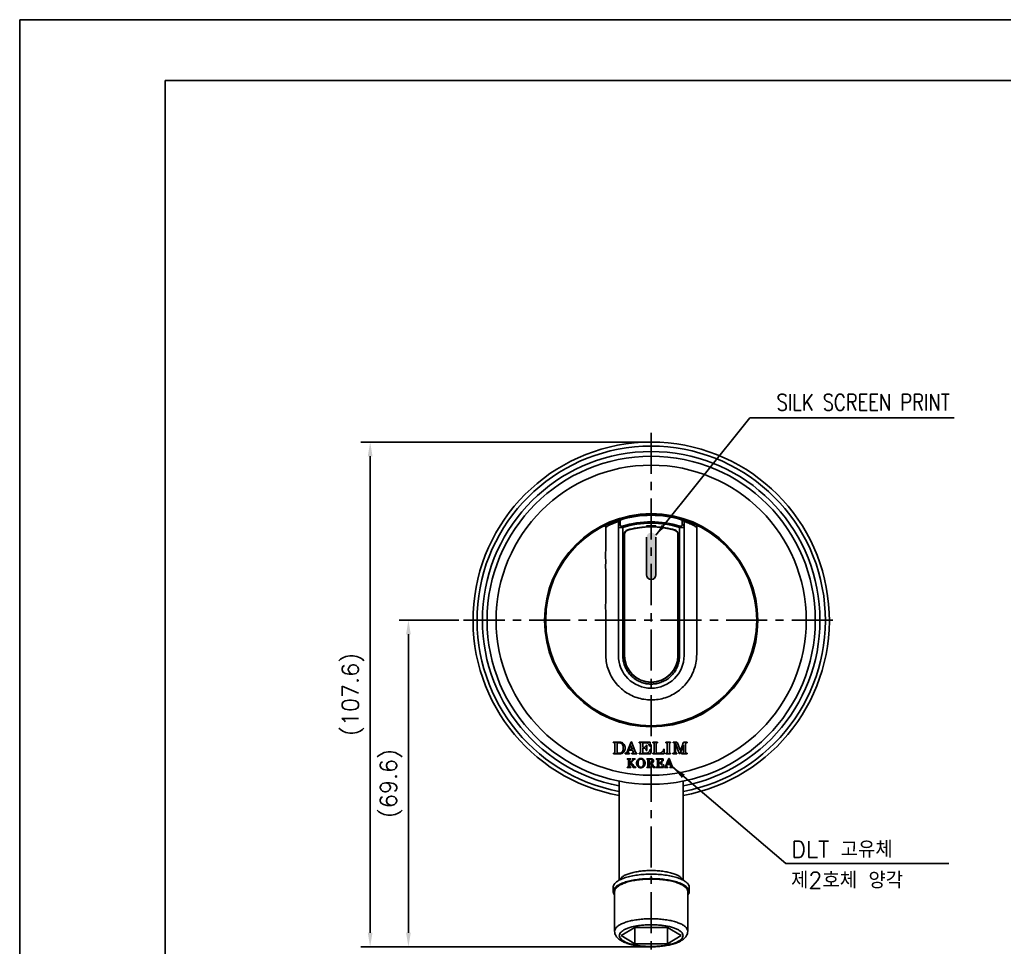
# Model space of a CAD drawing. Extents: x -10562 to -10142, y -17236 to -16939.
# Drawn here: x -10561.8 to -10351.8, y -17137.2 to -16939.4 of the extents above; entities that cross this region are included whole.
import ezdxf
from ezdxf.enums import TextEntityAlignment as Align

# ---------------------------------------------------------------- set-up
doc = ezdxf.new("R2010")
doc.units = 0
doc.header["$LTSCALE"] = 7
doc.header["$MEASUREMENT"] = 0
doc.linetypes.add('CENTER', pattern=[2, 1.25, -0.25, 0.25, -0.25])
doc.layers.get('0').update_dxf_attribs({"color": 2, "linetype": 'CONTINUOUS'})
doc.layers.add('CL', color=1, linetype='CENTER')
doc.layers.add('D', color=2, linetype='CONTINUOUS')
doc.styles.add('DD', font='romans', dxfattribs={"bigfont": 'GHS.shx'})
doc.styles.add('GHS', font='ROMANS', dxfattribs={"bigfont": 'GHS'})
doc.dimstyles.new('STANDARD$7', dxfattribs={"dimtxt": 3.5, "dimasz": 3, "dimexe": 1, "dimexo": 0.0625, "dimgap": 1, "dimtad": 1, "dimdec": 4, "dimzin": 0, "dimdsep": 46, "dimtxsty": 'GHS', "dimcen": 1, "dimclrt": 2, "dimadec": 0, "dimazin": 0, "dimtfac": 1, "dimtdec": 4, "dimtofl": 0, "dimtmove": 0, "dimatfit": 3, "dimfxl": 0, "dimtolj": 1, "dimtzin": 0, "dimarcsym": 0})

# ---------------------------------------------------------------- blocks, each defined once
blk = doc.blocks.new('BORDER')
for p, q in [((1, 1), (0, 1)), ((0, 1), (0, 0))]:
    blk.add_line(p, q)

msp = doc.modelspace()

# ---------------------------------------------------------------- hatches: boundary and pattern name
at = {"layer": 'D'}
h = msp.add_hatch(color=1, dxfattribs=at)
h.paths.add_polyline_path([(-10426.14, -17049.77, 0.414214), (-10427.14, -17048.77), (-10427.14, -17058.77, 0.414214), (-10426.14, -17057.77)])
h.paths.add_polyline_path([(-10427.14, -17048.77, 0.414213), (-10428.14, -17049.77), (-10428.14, -17057.77, 0.414213), (-10427.14, -17058.77)])

# ---------------------------------------------------------------- linework, layer by layer
at = {"color": 4}
for p, q in [((-10530.83, -16952.35), (-10152.83, -16952.35)), ((-10530.83, -17226.35), (-10530.83, -16952.35))]:
    msp.add_line(p, q, dxfattribs=at)
at = {"color": 7, "linetype": 'Continuous'}
for p, q in [((-10427.14, -17045.09), (-10427.14, -17044.97)), ((-10434.14, -17074.97), (-10434.14, -17046.46)), ((-10433.75, -17046.09), (-10433.76, -17047.06)), ((-10433.19, -17047.68), (-10433.28, -17047.4)), ((-10433.19, -17047.68), (-10433.19, -17075.04)), ((-10428.14, -17047.54), (-10428.14, -17047.31)), ((-10428.14, -17047.52), (-10426.14, -17047.52)), ((-10426.14, -17047.31), (-10426.14, -17047.54)), ((-10421, -17047.4), (-10421.08, -17047.68)), ((-10421.08, -17075.04), (-10421.08, -17047.68)), ((-10420.52, -17047.06), (-10420.52, -17046.09)), ((-10420.14, -17046.46), (-10420.14, -17074.97)), ((-10420.14, -17046.46), (-10420.14, -17046.46)), ((-10432.89, -17074.97), (-10432.89, -17049.16)), ((-10432.84, -17049.16), (-10432.84, -17074.97)), ((-10421.44, -17074.97), (-10421.44, -17049.16)), ((-10421.39, -17049.16), (-10421.39, -17074.97)), ((-10464.29, -17067.47), (-10463.93, -17067.47)), ((-10462.14, -17067.47), (-10462.05, -17067.47)), ((-10460.22, -17067.47), (-10459.98, -17067.47)), ((-10395.34, -17067.47), (-10395.24, -17067.47)), ((-10392.24, -17067.47), (-10392.39, -17067.47)), ((-10435.23, -17093.46), (-10434.01, -17093.46)), ((-10435.23, -17093.58), (-10435.23, -17093.46)), ((-10435.05, -17093.58), (-10435.23, -17093.58)), ((-10434.95, -17093.61), (-10435.05, -17093.58)), ((-10434.9, -17093.68), (-10434.95, -17093.61)), ((-10434.89, -17093.77), (-10434.9, -17093.68)), ((-10434.89, -17095.67), (-10434.89, -17093.77)), ((-10434.42, -17093.69), (-10434.43, -17093.76)), ((-10434.43, -17093.76), (-10434.43, -17095.69)), ((-10434.37, -17093.63), (-10434.42, -17093.69)), ((-10434.28, -17093.61), (-10434.37, -17093.63)), ((-10434.16, -17093.6), (-10434.28, -17093.61)), ((-10433.93, -17093.61), (-10434.16, -17093.6)), ((-10434.01, -17093.46), (-10433.86, -17093.47)), ((-10433.75, -17093.62), (-10433.93, -17093.61)), ((-10433.86, -17093.47), (-10433.71, -17093.49)), ((-10433.6, -17093.66), (-10433.75, -17093.62)), ((-10433.71, -17093.49), (-10433.56, -17093.53)), ((-10433.49, -17093.72), (-10433.6, -17093.66)), ((-10433.56, -17093.53), (-10433.42, -17093.58)), ((-10433.4, -17093.8), (-10433.49, -17093.72)), ((-10433.42, -17093.58), (-10433.29, -17093.64)), ((-10433.31, -17093.88), (-10433.4, -17093.8)), ((-10433.2, -17094.13), (-10433.31, -17093.88)), ((-10433.29, -17093.64), (-10433.18, -17093.72)), ((-10433.18, -17093.72), (-10433.04, -17093.83)), ((-10433.04, -17093.83), (-10432.93, -17093.97)), ((-10432.93, -17093.97), (-10432.83, -17094.13)), ((-10432.24, -17095.54), (-10431.41, -17093.42)), ((-10431.41, -17093.42), (-10431.31, -17093.42)), ((-10431.31, -17093.42), (-10430.6, -17095.26)), ((-10429.73, -17093.46), (-10427.45, -17093.46)), ((-10429.73, -17093.59), (-10429.73, -17093.46)), ((-10429.54, -17093.59), (-10429.73, -17093.59)), ((-10429.47, -17093.61), (-10429.54, -17093.59)), ((-10429.42, -17093.67), (-10429.47, -17093.61)), ((-10429.4, -17093.75), (-10429.42, -17093.67)), ((-10429.39, -17095.63), (-10429.4, -17093.75)), ((-10428.92, -17093.67), (-10428.94, -17093.74)), ((-10428.94, -17093.74), (-10428.94, -17094.5)), ((-10428.87, -17093.62), (-10428.92, -17093.67)), ((-10428.79, -17093.6), (-10428.87, -17093.62)), ((-10428.37, -17093.6), (-10428.79, -17093.6)), ((-10427.95, -17093.69), (-10428.37, -17093.6)), ((-10427.62, -17093.95), (-10427.95, -17093.69)), ((-10427.42, -17094.35), (-10427.62, -17093.95)), ((-10427.45, -17093.46), (-10427.41, -17093.47)), ((-10427.41, -17093.47), (-10427.38, -17093.49)), ((-10427.38, -17093.49), (-10427.37, -17093.52)), ((-10427.37, -17093.52), (-10427.33, -17094.35)), ((-10426.82, -17093.46), (-10425.76, -17093.46)), ((-10426.82, -17093.59), (-10426.82, -17093.46)), ((-10426.7, -17093.59), (-10426.82, -17093.59)), ((-10426.61, -17093.61), (-10426.7, -17093.59)), ((-10426.54, -17093.69), (-10426.61, -17093.61)), ((-10426.51, -17093.81), (-10426.54, -17093.69)), ((-10426.51, -17095.65), (-10426.51, -17093.81)), ((-10426.06, -17093.79), (-10426.07, -17095.6)), ((-10426.05, -17093.7), (-10426.06, -17093.79)), ((-10425.99, -17093.62), (-10426.05, -17093.7)), ((-10425.88, -17093.59), (-10425.99, -17093.62)), ((-10425.76, -17093.59), (-10425.88, -17093.59)), ((-10425.76, -17093.46), (-10425.76, -17093.59)), ((-10424.01, -17093.46), (-10423.01, -17093.46)), ((-10424.01, -17093.59), (-10424.01, -17093.46)), ((-10423.88, -17093.59), (-10424.01, -17093.59)), ((-10423.79, -17093.61), (-10423.88, -17093.59)), ((-10423.75, -17093.67), (-10423.79, -17093.61)), ((-10423.73, -17093.74), (-10423.75, -17093.67)), ((-10423.73, -17095.64), (-10423.73, -17093.74)), ((-10423.25, -17093.66), (-10423.27, -17093.72)), ((-10423.27, -17093.72), (-10423.27, -17095.68)), ((-10423.2, -17093.61), (-10423.25, -17093.66)), ((-10423.13, -17093.59), (-10423.2, -17093.61)), ((-10423.01, -17093.59), (-10423.13, -17093.59)), ((-10423.01, -17093.46), (-10423.01, -17093.59)), ((-10422.48, -17093.46), (-10421.71, -17093.46)), ((-10422.48, -17093.59), (-10422.48, -17093.46)), ((-10422.38, -17093.58), (-10422.48, -17093.59)), ((-10422.27, -17093.6), (-10422.38, -17093.58)), ((-10422.18, -17093.67), (-10422.27, -17093.6)), ((-10422.14, -17093.81), (-10422.18, -17093.67)), ((-10422.14, -17095.53), (-10422.14, -17093.81)), ((-10421.95, -17093.73), (-10421.95, -17095.55)), ((-10421.16, -17095.93), (-10421.95, -17093.73)), ((-10421.71, -17093.46), (-10421.64, -17093.48)), ((-10421.64, -17093.48), (-10421.57, -17093.52)), ((-10421.57, -17093.52), (-10421.53, -17093.59)), ((-10421.53, -17093.59), (-10420.97, -17095.18)), ((-10420.49, -17094.12), (-10420.31, -17093.59)), ((-10420.31, -17093.59), (-10420.28, -17093.53)), ((-10420.28, -17093.53), (-10420.22, -17093.48)), ((-10420.22, -17093.48), (-10420.15, -17093.46)), ((-10420.15, -17093.46), (-10419.47, -17093.46)), ((-10419.79, -17093.7), (-10419.82, -17093.81)), ((-10419.82, -17093.81), (-10419.82, -17095.62)), ((-10419.71, -17093.62), (-10419.79, -17093.7)), ((-10419.6, -17093.59), (-10419.71, -17093.62)), ((-10419.47, -17093.59), (-10419.6, -17093.59)), ((-10419.47, -17093.46), (-10419.47, -17093.59)), ((-10435.21, -17095.85), (-10435.07, -17095.85)), ((-10435.21, -17095.97), (-10435.21, -17095.85)), ((-10434.08, -17095.97), (-10435.21, -17095.97)), ((-10435.07, -17095.85), (-10434.98, -17095.82)), ((-10434.98, -17095.82), (-10434.91, -17095.75)), ((-10434.91, -17095.75), (-10434.89, -17095.67)), ((-10434.43, -17095.69), (-10434.42, -17095.77)), ((-10434.42, -17095.77), (-10434.39, -17095.81)), ((-10434.39, -17095.81), (-10434.34, -17095.85)), ((-10434.34, -17095.85), (-10434.25, -17095.85)), ((-10434.25, -17095.85), (-10434.01, -17095.85)), ((-10433.9, -17095.97), (-10434.08, -17095.97)), ((-10434.01, -17095.85), (-10433.85, -17095.84)), ((-10433.7, -17095.96), (-10433.9, -17095.97)), ((-10433.85, -17095.84), (-10433.68, -17095.82)), ((-10433.53, -17095.92), (-10433.7, -17095.96)), ((-10433.68, -17095.82), (-10433.54, -17095.77)), ((-10433.54, -17095.77), (-10433.44, -17095.71)), ((-10433.38, -17095.87), (-10433.53, -17095.92)), ((-10433.44, -17095.71), (-10433.35, -17095.63)), ((-10433.25, -17095.8), (-10433.38, -17095.87)), ((-10433.35, -17095.63), (-10433.27, -17095.54)), ((-10433.27, -17095.54), (-10433.18, -17095.3)), ((-10433.12, -17095.72), (-10433.25, -17095.8)), ((-10433.14, -17094.45), (-10433.2, -17094.13)), ((-10433.18, -17095.3), (-10433.14, -17094.99)), ((-10433.13, -17094.73), (-10433.14, -17094.45)), ((-10433.14, -17094.99), (-10433.13, -17094.73)), ((-10433, -17095.6), (-10433.12, -17095.72)), ((-10432.89, -17095.46), (-10433, -17095.6)), ((-10432.8, -17095.3), (-10432.89, -17095.46)), ((-10432.83, -17094.13), (-10432.76, -17094.31)), ((-10432.74, -17095.13), (-10432.8, -17095.3)), ((-10432.76, -17094.31), (-10432.71, -17094.51)), ((-10432.71, -17094.94), (-10432.74, -17095.13)), ((-10432.71, -17094.51), (-10432.7, -17094.73)), ((-10432.7, -17094.73), (-10432.71, -17094.94)), ((-10432.7, -17095.85), (-10432.62, -17095.84)), ((-10432.7, -17095.97), (-10432.7, -17095.85)), ((-10431.78, -17095.97), (-10432.7, -17095.97)), ((-10432.62, -17095.84), (-10432.53, -17095.82)), ((-10432.53, -17095.82), (-10432.46, -17095.79)), ((-10432.46, -17095.79), (-10432.36, -17095.72)), ((-10432.36, -17095.72), (-10432.3, -17095.65)), ((-10432.3, -17095.65), (-10432.24, -17095.54)), ((-10431.94, -17095.2), (-10432.08, -17095.57)), ((-10432.08, -17095.57), (-10432.07, -17095.73)), ((-10432.07, -17095.73), (-10431.95, -17095.81)), ((-10431.95, -17095.81), (-10431.78, -17095.85)), ((-10431.11, -17095.2), (-10431.94, -17095.2)), ((-10431.53, -17094.09), (-10431.9, -17095.07)), ((-10431.9, -17095.07), (-10431.15, -17095.07)), ((-10431.78, -17095.85), (-10431.78, -17095.97)), ((-10431.15, -17095.07), (-10431.53, -17094.09)), ((-10431.27, -17095.85), (-10431.05, -17095.85)), ((-10431.27, -17095.97), (-10431.27, -17095.85)), ((-10430.17, -17095.97), (-10431.27, -17095.97)), ((-10430.94, -17095.67), (-10431.11, -17095.2)), ((-10431.05, -17095.85), (-10430.97, -17095.83)), ((-10430.97, -17095.83), (-10430.93, -17095.76)), ((-10430.93, -17095.76), (-10430.94, -17095.67)), ((-10430.6, -17095.26), (-10430.41, -17095.74)), ((-10430.41, -17095.74), (-10430.33, -17095.82)), ((-10430.33, -17095.82), (-10430.17, -17095.85)), ((-10430.17, -17095.85), (-10430.17, -17095.97)), ((-10429.73, -17095.85), (-10429.57, -17095.83)), ((-10429.73, -17095.97), (-10429.73, -17095.85)), ((-10427.34, -17095.97), (-10429.73, -17095.97)), ((-10429.57, -17095.83), (-10429.44, -17095.78)), ((-10429.44, -17095.78), (-10429.39, -17095.63)), ((-10428.94, -17094.5), (-10428.93, -17094.55)), ((-10428.93, -17094.79), (-10428.94, -17094.83)), ((-10428.94, -17094.83), (-10428.94, -17095.5)), ((-10428.94, -17095.5), (-10428.94, -17095.57)), ((-10428.94, -17095.57), (-10428.94, -17095.63)), ((-10428.94, -17095.63), (-10428.93, -17095.68)), ((-10428.93, -17094.55), (-10428.89, -17094.58)), ((-10428.89, -17094.76), (-10428.93, -17094.79)), ((-10428.93, -17095.68), (-10428.89, -17095.76)), ((-10428.89, -17094.58), (-10428.84, -17094.6)), ((-10428.84, -17094.74), (-10428.89, -17094.76)), ((-10428.89, -17095.76), (-10428.83, -17095.81)), ((-10428.84, -17094.6), (-10428.71, -17094.6)), ((-10428.71, -17094.74), (-10428.84, -17094.74)), ((-10428.83, -17095.81), (-10428.74, -17095.83)), ((-10428.74, -17095.83), (-10428.36, -17095.83)), ((-10428.71, -17094.6), (-10428.47, -17094.55)), ((-10428.45, -17094.81), (-10428.71, -17094.74)), ((-10428.47, -17094.55), (-10428.27, -17094.39)), ((-10428.26, -17094.99), (-10428.45, -17094.81)), ((-10428.36, -17095.83), (-10428.18, -17095.83)), ((-10428.27, -17094.39), (-10428.17, -17094.13)), ((-10428.18, -17095.26), (-10428.26, -17094.99)), ((-10428.07, -17095.26), (-10428.18, -17095.26)), ((-10428.18, -17095.83), (-10427.86, -17095.73)), ((-10428.17, -17094.13), (-10428.07, -17094.13)), ((-10428.07, -17094.13), (-10428.07, -17095.26)), ((-10427.86, -17095.73), (-10427.51, -17095.45)), ((-10427.51, -17095.45), (-10427.34, -17095.03)), ((-10427.33, -17094.35), (-10427.42, -17094.35)), ((-10427.34, -17095.03), (-10427.21, -17095.03)), ((-10427.31, -17095.96), (-10427.34, -17095.97)), ((-10427.27, -17095.93), (-10427.31, -17095.96)), ((-10427.25, -17095.88), (-10427.27, -17095.93)), ((-10427.21, -17095.03), (-10427.25, -17095.88)), ((-10426.82, -17095.85), (-10426.68, -17095.85)), ((-10426.82, -17095.97), (-10426.82, -17095.85)), ((-10424.49, -17095.97), (-10426.82, -17095.97)), ((-10426.68, -17095.85), (-10426.59, -17095.81)), ((-10426.59, -17095.81), (-10426.53, -17095.74)), ((-10426.53, -17095.74), (-10426.51, -17095.65)), ((-10426.07, -17095.6), (-10426.06, -17095.71)), ((-10426.06, -17095.71), (-10426.01, -17095.79)), ((-10426.01, -17095.79), (-10425.89, -17095.83)), ((-10425.89, -17095.83), (-10425.31, -17095.83)), ((-10425.31, -17095.83), (-10424.91, -17095.69)), ((-10424.91, -17095.69), (-10424.59, -17095.37)), ((-10424.59, -17095.37), (-10424.45, -17094.97)), ((-10424.44, -17095.97), (-10424.49, -17095.97)), ((-10424.45, -17094.97), (-10424.34, -17094.97)), ((-10424.4, -17095.94), (-10424.44, -17095.97)), ((-10424.39, -17095.88), (-10424.4, -17095.94)), ((-10424.34, -17094.97), (-10424.39, -17095.88)), ((-10424.01, -17095.85), (-10423.87, -17095.85)), ((-10424.01, -17095.97), (-10424.01, -17095.85)), ((-10423.01, -17095.97), (-10424.01, -17095.97)), ((-10423.87, -17095.85), (-10423.78, -17095.81)), ((-10423.78, -17095.81), (-10423.74, -17095.72)), ((-10423.74, -17095.72), (-10423.73, -17095.64)), ((-10423.27, -17095.68), (-10423.26, -17095.76)), ((-10423.26, -17095.76), (-10423.21, -17095.82)), ((-10423.21, -17095.82), (-10423.13, -17095.85)), ((-10423.13, -17095.85), (-10423.01, -17095.85)), ((-10423.01, -17095.85), (-10423.01, -17095.97)), ((-10422.49, -17095.85), (-10422.3, -17095.8)), ((-10422.49, -17095.97), (-10422.49, -17095.85)), ((-10421.67, -17095.97), (-10422.49, -17095.97)), ((-10422.3, -17095.8), (-10422.18, -17095.69)), ((-10422.18, -17095.69), (-10422.14, -17095.53)), ((-10421.95, -17095.55), (-10421.91, -17095.7)), ((-10421.91, -17095.7), (-10421.81, -17095.81)), ((-10421.81, -17095.81), (-10421.67, -17095.85)), ((-10421.67, -17095.85), (-10421.67, -17095.97)), ((-10420.97, -17095.93), (-10421.16, -17095.93)), ((-10420.27, -17094.1), (-10420.97, -17095.93)), ((-10420.97, -17095.18), (-10420.9, -17095.18)), ((-10420.9, -17095.18), (-10420.49, -17094.12)), ((-10420.69, -17095.85), (-10420.54, -17095.85)), ((-10420.69, -17095.97), (-10420.69, -17095.85)), ((-10419.47, -17095.97), (-10420.69, -17095.97)), ((-10420.54, -17095.85), (-10420.41, -17095.83)), ((-10420.41, -17095.83), (-10420.31, -17095.76)), ((-10420.31, -17095.76), (-10420.28, -17095.62)), ((-10420.28, -17095.62), (-10420.27, -17094.81)), ((-10420.27, -17094.81), (-10420.27, -17094.1)), ((-10419.82, -17095.62), (-10419.79, -17095.74)), ((-10419.79, -17095.74), (-10419.71, -17095.82)), ((-10419.71, -17095.82), (-10419.6, -17095.85)), ((-10419.6, -17095.85), (-10419.47, -17095.85)), ((-10419.47, -17095.85), (-10419.47, -17095.97)), ((-10432.24, -17097.01), (-10431.46, -17097.01)), ((-10432.24, -17097.11), (-10432.24, -17097.01)), ((-10432.21, -17097.11), (-10432.24, -17097.11)), ((-10432.18, -17097.11), (-10432.21, -17097.11)), ((-10432.15, -17097.12), (-10432.18, -17097.11)), ((-10432.12, -17097.13), (-10432.15, -17097.12)), ((-10432.09, -17097.14), (-10432.12, -17097.13)), ((-10432.07, -17097.15), (-10432.09, -17097.14)), ((-10432.04, -17097.17), (-10432.07, -17097.15)), ((-10432.02, -17097.19), (-10432.04, -17097.17)), ((-10432.01, -17097.21), (-10432.02, -17097.19)), ((-10432, -17097.23), (-10432.01, -17097.21)), ((-10431.99, -17097.26), (-10432, -17097.23)), ((-10431.99, -17097.28), (-10431.99, -17097.26)), ((-10431.99, -17098.64), (-10431.99, -17097.28)), ((-10431.7, -17097.22), (-10431.71, -17097.24)), ((-10431.71, -17097.24), (-10431.71, -17097.27)), ((-10431.71, -17097.27), (-10431.71, -17097.92)), ((-10431.71, -17097.92), (-10431.68, -17097.92)), ((-10431.67, -17097.97), (-10431.71, -17097.97)), ((-10431.71, -17097.97), (-10431.71, -17098.63)), ((-10431.69, -17097.19), (-10431.7, -17097.22)), ((-10431.68, -17097.17), (-10431.69, -17097.19)), ((-10431.66, -17097.15), (-10431.68, -17097.17)), ((-10431.68, -17097.92), (-10431.6, -17097.85)), ((-10431.54, -17098.12), (-10431.67, -17097.97)), ((-10431.63, -17097.14), (-10431.66, -17097.15)), ((-10431.61, -17097.13), (-10431.63, -17097.14)), ((-10431.58, -17097.12), (-10431.61, -17097.13)), ((-10431.6, -17097.85), (-10431.52, -17097.78)), ((-10431.55, -17097.12), (-10431.58, -17097.12)), ((-10431.51, -17097.11), (-10431.55, -17097.12)), ((-10431.41, -17098.27), (-10431.54, -17098.12)), ((-10431.52, -17097.78), (-10431.45, -17097.71)), ((-10431.48, -17097.11), (-10431.51, -17097.11)), ((-10431.46, -17097.11), (-10431.48, -17097.11)), ((-10431.46, -17097.01), (-10431.46, -17097.11)), ((-10431.45, -17097.71), (-10431.37, -17097.64)), ((-10431.32, -17097.74), (-10431.42, -17097.84)), ((-10431.42, -17097.84), (-10431.27, -17098)), ((-10431.37, -17097.64), (-10431.3, -17097.56)), ((-10431.22, -17097.64), (-10431.32, -17097.74)), ((-10431.3, -17097.56), (-10431.24, -17097.49)), ((-10431.27, -17098), (-10431.18, -17098.11)), ((-10431.24, -17097.49), (-10431.17, -17097.42)), ((-10431.23, -17097.01), (-10430.53, -17097.01)), ((-10431.23, -17097.11), (-10431.23, -17097.01)), ((-10431.18, -17097.11), (-10431.23, -17097.11)), ((-10431.12, -17097.54), (-10431.22, -17097.64)), ((-10431.16, -17097.11), (-10431.18, -17097.11)), ((-10431.18, -17098.11), (-10431.08, -17098.24)), ((-10431.17, -17097.42), (-10431.12, -17097.35)), ((-10431.14, -17097.11), (-10431.16, -17097.11)), ((-10431.12, -17097.12), (-10431.14, -17097.11)), ((-10431.1, -17097.12), (-10431.12, -17097.12)), ((-10431.12, -17097.35), (-10431.09, -17097.3)), ((-10431, -17097.4), (-10431.12, -17097.54)), ((-10431.08, -17097.13), (-10431.1, -17097.12)), ((-10431.09, -17097.3), (-10431.06, -17097.25)), ((-10431.06, -17097.14), (-10431.08, -17097.13)), ((-10431.05, -17097.15), (-10431.06, -17097.14)), ((-10431.06, -17097.25), (-10431.04, -17097.21)), ((-10431.04, -17097.16), (-10431.05, -17097.15)), ((-10431.04, -17097.17), (-10431.04, -17097.16)), ((-10431.04, -17097.21), (-10431.04, -17097.17)), ((-10430.84, -17097.22), (-10431, -17097.4)), ((-10430.81, -17097.19), (-10430.84, -17097.22)), ((-10430.79, -17097.17), (-10430.81, -17097.19)), ((-10430.76, -17097.16), (-10430.79, -17097.17)), ((-10430.72, -17097.14), (-10430.76, -17097.16)), ((-10430.69, -17097.13), (-10430.72, -17097.14)), ((-10430.66, -17097.12), (-10430.69, -17097.13)), ((-10430.61, -17097.11), (-10430.66, -17097.12)), ((-10430.56, -17097.11), (-10430.61, -17097.11)), ((-10430.54, -17097.11), (-10430.56, -17097.11)), ((-10430.53, -17097.11), (-10430.54, -17097.11)), ((-10430.53, -17097.01), (-10430.53, -17097.11)), ((-10430.25, -17097.95), (-10430.24, -17097.81)), ((-10430.24, -17098.09), (-10430.25, -17097.95)), ((-10430.24, -17097.81), (-10430.22, -17097.67)), ((-10430.22, -17098.22), (-10430.24, -17098.09)), ((-10430.22, -17097.67), (-10430.18, -17097.54)), ((-10430.18, -17097.54), (-10430.13, -17097.43)), ((-10430.13, -17097.43), (-10430.06, -17097.33)), ((-10430.06, -17097.33), (-10429.98, -17097.23)), ((-10429.98, -17097.23), (-10429.89, -17097.15)), ((-10429.92, -17097.73), (-10429.93, -17097.84)), ((-10429.93, -17097.84), (-10429.93, -17097.95)), ((-10429.93, -17097.95), (-10429.93, -17098.08)), ((-10429.93, -17098.08), (-10429.92, -17098.19)), ((-10429.9, -17097.62), (-10429.92, -17097.73)), ((-10429.92, -17098.19), (-10429.9, -17098.3)), ((-10429.87, -17097.52), (-10429.9, -17097.62)), ((-10429.89, -17097.15), (-10429.8, -17097.09)), ((-10429.84, -17097.43), (-10429.87, -17097.52)), ((-10429.8, -17097.35), (-10429.84, -17097.43)), ((-10429.8, -17097.09), (-10429.69, -17097.03)), ((-10429.75, -17097.28), (-10429.8, -17097.35)), ((-10429.69, -17097.21), (-10429.75, -17097.28)), ((-10429.69, -17097.03), (-10429.58, -17097)), ((-10429.62, -17097.16), (-10429.69, -17097.21)), ((-10429.54, -17097.12), (-10429.62, -17097.16)), ((-10429.58, -17097), (-10429.47, -17096.97)), ((-10429.45, -17097.09), (-10429.54, -17097.12)), ((-10429.47, -17096.97), (-10429.35, -17096.97)), ((-10429.35, -17097.08), (-10429.45, -17097.09)), ((-10429.35, -17096.97), (-10429.23, -17096.97)), ((-10429.26, -17097.09), (-10429.35, -17097.08)), ((-10429.17, -17097.11), (-10429.26, -17097.09)), ((-10429.23, -17096.97), (-10429.11, -17097)), ((-10429.1, -17097.15), (-10429.17, -17097.11)), ((-10429.11, -17097), (-10429, -17097.04)), ((-10429.03, -17097.19), (-10429.1, -17097.15)), ((-10428.97, -17097.25), (-10429.03, -17097.19)), ((-10429, -17097.04), (-10428.89, -17097.09)), ((-10428.91, -17097.32), (-10428.97, -17097.25)), ((-10428.87, -17097.4), (-10428.91, -17097.32)), ((-10428.89, -17097.09), (-10428.79, -17097.16)), ((-10428.83, -17097.5), (-10428.87, -17097.4)), ((-10428.8, -17097.6), (-10428.83, -17097.5)), ((-10428.78, -17097.71), (-10428.8, -17097.6)), ((-10428.8, -17098.29), (-10428.78, -17098.19)), ((-10428.79, -17097.16), (-10428.71, -17097.23)), ((-10428.77, -17097.83), (-10428.78, -17097.71)), ((-10428.78, -17098.19), (-10428.77, -17098.07)), ((-10428.77, -17097.95), (-10428.77, -17097.83)), ((-10428.77, -17098.07), (-10428.77, -17097.95)), ((-10428.71, -17097.23), (-10428.63, -17097.33)), ((-10428.63, -17097.33), (-10428.57, -17097.43)), ((-10428.57, -17097.43), (-10428.51, -17097.55)), ((-10428.51, -17097.55), (-10428.48, -17097.67)), ((-10428.48, -17097.67), (-10428.45, -17097.81)), ((-10428.45, -17098.1), (-10428.48, -17098.23)), ((-10428.45, -17097.81), (-10428.44, -17097.95)), ((-10428.44, -17097.95), (-10428.45, -17098.1)), ((-10428.08, -17097.01), (-10427.21, -17097.01)), ((-10428.08, -17097.11), (-10428.08, -17097.01)), ((-10428.05, -17097.11), (-10428.08, -17097.11)), ((-10428.02, -17097.11), (-10428.05, -17097.11)), ((-10427.99, -17097.12), (-10428.02, -17097.11)), ((-10427.95, -17097.12), (-10427.99, -17097.12)), ((-10427.93, -17097.13), (-10427.95, -17097.12)), ((-10427.9, -17097.14), (-10427.93, -17097.13)), ((-10427.87, -17097.15), (-10427.9, -17097.14)), ((-10427.85, -17097.17), (-10427.87, -17097.15)), ((-10427.84, -17097.19), (-10427.85, -17097.17)), ((-10427.83, -17097.22), (-10427.84, -17097.19)), ((-10427.83, -17097.25), (-10427.83, -17097.22)), ((-10427.83, -17097.28), (-10427.83, -17097.25)), ((-10427.83, -17098.64), (-10427.83, -17097.28)), ((-10427.32, -17097.12), (-10427.54, -17097.12)), ((-10427.54, -17097.12), (-10427.54, -17097.93)), ((-10427.54, -17097.93), (-10427.37, -17097.93)), ((-10427.35, -17098.04), (-10427.54, -17098.04)), ((-10427.54, -17098.04), (-10427.54, -17098.64)), ((-10427.37, -17097.93), (-10427.25, -17097.91)), ((-10427.23, -17098.2), (-10427.35, -17098.04)), ((-10427.21, -17097.13), (-10427.32, -17097.12)), ((-10427.25, -17097.91), (-10427.15, -17097.87)), ((-10427.15, -17098.31), (-10427.23, -17098.2)), ((-10427.21, -17097.01), (-10427.13, -17097.01)), ((-10427.12, -17097.16), (-10427.21, -17097.13)), ((-10427.15, -17097.87), (-10427.07, -17097.81)), ((-10427.13, -17097.01), (-10427.06, -17097.02)), ((-10427.04, -17097.22), (-10427.12, -17097.16)), ((-10427.07, -17097.81), (-10427, -17097.72)), ((-10427.01, -17097.94), (-10427.07, -17097.97)), ((-10427.07, -17097.97), (-10426.99, -17098.08)), ((-10427.06, -17097.02), (-10426.99, -17097.04)), ((-10426.99, -17097.29), (-10427.04, -17097.22)), ((-10426.95, -17097.92), (-10427.01, -17097.94)), ((-10427, -17097.72), (-10426.96, -17097.61)), ((-10426.99, -17097.04), (-10426.92, -17097.06)), ((-10426.95, -17097.38), (-10426.99, -17097.29)), ((-10426.99, -17098.08), (-10426.89, -17098.21)), ((-10426.96, -17097.61), (-10426.94, -17097.49)), ((-10426.94, -17097.49), (-10426.95, -17097.38)), ((-10426.89, -17097.89), (-10426.95, -17097.92)), ((-10426.92, -17097.06), (-10426.86, -17097.08)), ((-10426.84, -17097.86), (-10426.89, -17097.89)), ((-10426.86, -17097.08), (-10426.8, -17097.11)), ((-10426.79, -17097.83), (-10426.84, -17097.86)), ((-10426.8, -17097.11), (-10426.75, -17097.15)), ((-10426.75, -17097.8), (-10426.79, -17097.83)), ((-10426.75, -17097.15), (-10426.7, -17097.2)), ((-10426.71, -17097.75), (-10426.75, -17097.8)), ((-10426.67, -17097.7), (-10426.71, -17097.75)), ((-10426.7, -17097.2), (-10426.67, -17097.25)), ((-10426.67, -17097.25), (-10426.64, -17097.31)), ((-10426.65, -17097.65), (-10426.67, -17097.7)), ((-10426.63, -17097.59), (-10426.65, -17097.65)), ((-10426.64, -17097.31), (-10426.62, -17097.38)), ((-10426.62, -17097.53), (-10426.63, -17097.59)), ((-10426.62, -17097.38), (-10426.62, -17097.46)), ((-10426.62, -17097.46), (-10426.62, -17097.53)), ((-10426.06, -17097.01), (-10424.6, -17097.01)), ((-10426.06, -17097.11), (-10426.06, -17097.01)), ((-10426.03, -17097.11), (-10426.06, -17097.11)), ((-10426, -17097.11), (-10426.03, -17097.11)), ((-10425.96, -17097.12), (-10426, -17097.11)), ((-10425.93, -17097.13), (-10425.96, -17097.12)), ((-10425.89, -17097.14), (-10425.93, -17097.13)), ((-10425.87, -17097.15), (-10425.89, -17097.14)), ((-10425.84, -17097.17), (-10425.87, -17097.15)), ((-10425.82, -17097.19), (-10425.84, -17097.17)), ((-10425.81, -17097.21), (-10425.82, -17097.19)), ((-10425.8, -17097.23), (-10425.81, -17097.21)), ((-10425.79, -17097.26), (-10425.8, -17097.23)), ((-10425.79, -17097.28), (-10425.79, -17097.26)), ((-10425.79, -17098.64), (-10425.79, -17097.28)), ((-10425.17, -17097.12), (-10425.51, -17097.12)), ((-10425.51, -17097.12), (-10425.51, -17097.86)), ((-10425.51, -17097.86), (-10425.3, -17097.86)), ((-10425.3, -17097.97), (-10425.51, -17097.97)), ((-10425.51, -17097.97), (-10425.51, -17098.59)), ((-10425.3, -17097.86), (-10425.23, -17097.86)), ((-10425.24, -17097.97), (-10425.3, -17097.97)), ((-10425.2, -17097.98), (-10425.24, -17097.97)), ((-10425.23, -17097.86), (-10425.19, -17097.85)), ((-10425.16, -17097.99), (-10425.2, -17097.98)), ((-10425.19, -17097.85), (-10425.15, -17097.84)), ((-10425.12, -17097.12), (-10425.17, -17097.12)), ((-10425.12, -17098), (-10425.16, -17097.99)), ((-10425.15, -17097.84), (-10425.12, -17097.83)), ((-10425.05, -17097.12), (-10425.12, -17097.12)), ((-10425.12, -17097.83), (-10425.09, -17097.81)), ((-10425.09, -17098.02), (-10425.12, -17098)), ((-10425.09, -17097.81), (-10425.07, -17097.78)), ((-10425.07, -17098.05), (-10425.09, -17098.02)), ((-10425.07, -17097.78), (-10425.05, -17097.75)), ((-10425.05, -17098.08), (-10425.07, -17098.05)), ((-10425.01, -17097.12), (-10425.05, -17097.12)), ((-10425.05, -17097.75), (-10425.03, -17097.72)), ((-10425.03, -17098.11), (-10425.05, -17098.08)), ((-10425.03, -17097.72), (-10425.02, -17097.68)), ((-10425.02, -17098.16), (-10425.03, -17098.11)), ((-10425.02, -17097.68), (-10425, -17097.63)), ((-10425, -17098.2), (-10425.02, -17098.16)), ((-10424.99, -17097.13), (-10425.01, -17097.12)), ((-10425, -17097.63), (-10424.99, -17097.59)), ((-10424.93, -17097.14), (-10424.99, -17097.13)), ((-10424.99, -17097.56), (-10424.89, -17097.56)), ((-10424.99, -17097.59), (-10424.99, -17097.56)), ((-10424.88, -17097.19), (-10424.93, -17097.14)), ((-10424.89, -17097.56), (-10424.89, -17098.29)), ((-10424.82, -17097.25), (-10424.88, -17097.19)), ((-10424.77, -17097.32), (-10424.82, -17097.25)), ((-10424.73, -17097.4), (-10424.77, -17097.32)), ((-10424.7, -17097.46), (-10424.73, -17097.4)), ((-10424.6, -17097.46), (-10424.7, -17097.46)), ((-10424.6, -17097.01), (-10424.6, -17097.46)), ((-10423.92, -17098.32), (-10423.7, -17097.77)), ((-10423.43, -17097.39), (-10423.71, -17098.12)), ((-10423.71, -17098.12), (-10423.14, -17098.12)), ((-10423.7, -17097.77), (-10423.4, -17096.98)), ((-10423.14, -17098.12), (-10423.43, -17097.39)), ((-10423.4, -17096.98), (-10423.29, -17096.98)), ((-10423.29, -17096.98), (-10422.66, -17098.61)), ((-10432.24, -17098.8), (-10432.21, -17098.79)), ((-10432.24, -17098.89), (-10432.24, -17098.8)), ((-10431.46, -17098.89), (-10432.24, -17098.89)), ((-10432.21, -17098.79), (-10432.15, -17098.79)), ((-10432.15, -17098.79), (-10432.11, -17098.79)), ((-10432.11, -17098.79), (-10432.09, -17098.78)), ((-10432.09, -17098.78), (-10432.07, -17098.77)), ((-10432.07, -17098.77), (-10432.04, -17098.76)), ((-10432.04, -17098.76), (-10432.02, -17098.74)), ((-10432.02, -17098.74), (-10432.01, -17098.72)), ((-10432.01, -17098.72), (-10432, -17098.7)), ((-10432, -17098.7), (-10431.99, -17098.67)), ((-10431.99, -17098.67), (-10431.99, -17098.64)), ((-10431.71, -17098.63), (-10431.71, -17098.65)), ((-10431.71, -17098.65), (-10431.7, -17098.68)), ((-10431.7, -17098.68), (-10431.69, -17098.7)), ((-10431.69, -17098.7), (-10431.68, -17098.73)), ((-10431.68, -17098.73), (-10431.66, -17098.74)), ((-10431.66, -17098.74), (-10431.63, -17098.76)), ((-10431.63, -17098.76), (-10431.61, -17098.77)), ((-10431.61, -17098.77), (-10431.59, -17098.77)), ((-10431.59, -17098.77), (-10431.55, -17098.78)), ((-10431.55, -17098.78), (-10431.52, -17098.79)), ((-10431.52, -17098.79), (-10431.48, -17098.79)), ((-10431.48, -17098.79), (-10431.46, -17098.8)), ((-10431.46, -17098.8), (-10431.46, -17098.89)), ((-10431.28, -17098.42), (-10431.41, -17098.27)), ((-10431.16, -17098.58), (-10431.28, -17098.42)), ((-10431.05, -17098.73), (-10431.16, -17098.58)), ((-10431.08, -17098.24), (-10430.9, -17098.46)), ((-10430.95, -17098.89), (-10431.05, -17098.73)), ((-10430.42, -17098.89), (-10430.95, -17098.89)), ((-10430.9, -17098.46), (-10430.76, -17098.63)), ((-10430.76, -17098.63), (-10430.73, -17098.66)), ((-10430.73, -17098.66), (-10430.69, -17098.7)), ((-10430.69, -17098.7), (-10430.65, -17098.72)), ((-10430.65, -17098.72), (-10430.62, -17098.74)), ((-10430.62, -17098.74), (-10430.59, -17098.76)), ((-10430.59, -17098.76), (-10430.57, -17098.77)), ((-10430.57, -17098.77), (-10430.54, -17098.78)), ((-10430.54, -17098.78), (-10430.5, -17098.79)), ((-10430.5, -17098.79), (-10430.47, -17098.79)), ((-10430.47, -17098.79), (-10430.44, -17098.8)), ((-10430.44, -17098.8), (-10430.42, -17098.8)), ((-10430.42, -17098.8), (-10430.42, -17098.89)), ((-10430.18, -17098.35), (-10430.22, -17098.22)), ((-10430.13, -17098.46), (-10430.18, -17098.35)), ((-10430.07, -17098.57), (-10430.13, -17098.46)), ((-10430, -17098.66), (-10430.07, -17098.57)), ((-10429.91, -17098.74), (-10430, -17098.66)), ((-10429.82, -17098.81), (-10429.91, -17098.74)), ((-10429.9, -17098.3), (-10429.87, -17098.4)), ((-10429.87, -17098.4), (-10429.83, -17098.49)), ((-10429.83, -17098.49), (-10429.79, -17098.57)), ((-10429.71, -17098.86), (-10429.82, -17098.81)), ((-10429.79, -17098.57), (-10429.74, -17098.64)), ((-10429.74, -17098.64), (-10429.68, -17098.7)), ((-10429.6, -17098.9), (-10429.71, -17098.86)), ((-10429.68, -17098.7), (-10429.61, -17098.75)), ((-10429.61, -17098.75), (-10429.53, -17098.79)), ((-10429.48, -17098.93), (-10429.6, -17098.9)), ((-10429.53, -17098.79), (-10429.44, -17098.81)), ((-10429.35, -17098.94), (-10429.48, -17098.93)), ((-10429.44, -17098.81), (-10429.35, -17098.82)), ((-10429.35, -17098.82), (-10429.26, -17098.81)), ((-10429.23, -17098.93), (-10429.35, -17098.94)), ((-10429.26, -17098.81), (-10429.17, -17098.79)), ((-10429.11, -17098.91), (-10429.23, -17098.93)), ((-10429.17, -17098.79), (-10429.09, -17098.75)), ((-10429, -17098.87), (-10429.11, -17098.91)), ((-10429.09, -17098.75), (-10429.02, -17098.7)), ((-10429.02, -17098.7), (-10428.96, -17098.64)), ((-10428.9, -17098.81), (-10429, -17098.87)), ((-10428.96, -17098.64), (-10428.91, -17098.57)), ((-10428.91, -17098.57), (-10428.86, -17098.48)), ((-10428.8, -17098.75), (-10428.9, -17098.81)), ((-10428.86, -17098.48), (-10428.83, -17098.39)), ((-10428.83, -17098.39), (-10428.8, -17098.29)), ((-10428.71, -17098.67), (-10428.8, -17098.75)), ((-10428.64, -17098.58), (-10428.71, -17098.67)), ((-10428.57, -17098.48), (-10428.64, -17098.58)), ((-10428.52, -17098.36), (-10428.57, -17098.48)), ((-10428.48, -17098.23), (-10428.52, -17098.36)), ((-10428.08, -17098.8), (-10428.05, -17098.79)), ((-10428.08, -17098.89), (-10428.08, -17098.8)), ((-10427.28, -17098.89), (-10428.08, -17098.89)), ((-10428.05, -17098.79), (-10428.02, -17098.79)), ((-10428.02, -17098.79), (-10427.99, -17098.79)), ((-10427.99, -17098.79), (-10427.95, -17098.78)), ((-10427.95, -17098.78), (-10427.92, -17098.78)), ((-10427.92, -17098.78), (-10427.9, -17098.77)), ((-10427.9, -17098.77), (-10427.88, -17098.76)), ((-10427.88, -17098.76), (-10427.86, -17098.74)), ((-10427.86, -17098.74), (-10427.84, -17098.72)), ((-10427.84, -17098.72), (-10427.83, -17098.7)), ((-10427.83, -17098.67), (-10427.83, -17098.64)), ((-10427.83, -17098.7), (-10427.83, -17098.67)), ((-10427.54, -17098.64), (-10427.54, -17098.67)), ((-10427.54, -17098.67), (-10427.54, -17098.69)), ((-10427.54, -17098.69), (-10427.53, -17098.72)), ((-10427.53, -17098.72), (-10427.52, -17098.74)), ((-10427.52, -17098.74), (-10427.49, -17098.76)), ((-10427.49, -17098.76), (-10427.47, -17098.77)), ((-10427.47, -17098.77), (-10427.45, -17098.78)), ((-10427.45, -17098.78), (-10427.42, -17098.78)), ((-10427.42, -17098.78), (-10427.38, -17098.79)), ((-10427.38, -17098.79), (-10427.35, -17098.79)), ((-10427.35, -17098.79), (-10427.31, -17098.8)), ((-10427.31, -17098.8), (-10427.28, -17098.8)), ((-10427.28, -17098.8), (-10427.28, -17098.89)), ((-10427.06, -17098.44), (-10427.15, -17098.31)), ((-10426.96, -17098.57), (-10427.06, -17098.44)), ((-10426.86, -17098.72), (-10426.96, -17098.57)), ((-10426.89, -17098.21), (-10426.7, -17098.47)), ((-10426.75, -17098.89), (-10426.86, -17098.72)), ((-10426.25, -17098.89), (-10426.75, -17098.89)), ((-10426.7, -17098.47), (-10426.62, -17098.58)), ((-10426.62, -17098.58), (-10426.58, -17098.63)), ((-10426.58, -17098.63), (-10426.54, -17098.67)), ((-10426.54, -17098.67), (-10426.51, -17098.7)), ((-10426.51, -17098.7), (-10426.48, -17098.72)), ((-10426.48, -17098.72), (-10426.45, -17098.74)), ((-10426.45, -17098.74), (-10426.42, -17098.76)), ((-10426.42, -17098.76), (-10426.39, -17098.77)), ((-10426.39, -17098.77), (-10426.37, -17098.78)), ((-10426.37, -17098.78), (-10426.33, -17098.79)), ((-10426.33, -17098.79), (-10426.3, -17098.79)), ((-10426.3, -17098.79), (-10426.27, -17098.8)), ((-10426.27, -17098.8), (-10426.25, -17098.8)), ((-10426.25, -17098.8), (-10426.25, -17098.89)), ((-10426.06, -17098.8), (-10426.03, -17098.79)), ((-10426.06, -17098.89), (-10426.06, -17098.8)), ((-10424.5, -17098.89), (-10426.06, -17098.89)), ((-10426.03, -17098.79), (-10425.99, -17098.79)), ((-10425.99, -17098.79), (-10425.95, -17098.79)), ((-10425.95, -17098.79), (-10425.91, -17098.78)), ((-10425.91, -17098.78), (-10425.89, -17098.77)), ((-10425.89, -17098.77), (-10425.87, -17098.77)), ((-10425.87, -17098.77), (-10425.84, -17098.75)), ((-10425.84, -17098.75), (-10425.82, -17098.74)), ((-10425.82, -17098.74), (-10425.81, -17098.72)), ((-10425.81, -17098.72), (-10425.8, -17098.69)), ((-10425.8, -17098.69), (-10425.79, -17098.67)), ((-10425.79, -17098.67), (-10425.79, -17098.64)), ((-10425.51, -17098.59), (-10425.5, -17098.63)), ((-10425.5, -17098.63), (-10425.5, -17098.67)), ((-10425.5, -17098.67), (-10425.49, -17098.7)), ((-10425.49, -17098.7), (-10425.47, -17098.72)), ((-10425.47, -17098.72), (-10425.45, -17098.74)), ((-10425.45, -17098.74), (-10425.42, -17098.76)), ((-10425.42, -17098.76), (-10425.39, -17098.77)), ((-10425.39, -17098.77), (-10425.36, -17098.78)), ((-10425.36, -17098.78), (-10425.31, -17098.78)), ((-10425.31, -17098.78), (-10425.25, -17098.78)), ((-10425.25, -17098.78), (-10425.19, -17098.78)), ((-10425.19, -17098.78), (-10425.03, -17098.78)), ((-10425.03, -17098.78), (-10424.99, -17098.78)), ((-10424.99, -17098.25), (-10425, -17098.2)), ((-10424.99, -17098.29), (-10424.99, -17098.25)), ((-10424.89, -17098.29), (-10424.99, -17098.29)), ((-10424.99, -17098.78), (-10424.95, -17098.78)), ((-10424.95, -17098.78), (-10424.92, -17098.77)), ((-10424.92, -17098.77), (-10424.88, -17098.77)), ((-10424.88, -17098.77), (-10424.85, -17098.76)), ((-10424.85, -17098.76), (-10424.81, -17098.75)), ((-10424.81, -17098.75), (-10424.79, -17098.74)), ((-10424.79, -17098.74), (-10424.77, -17098.72)), ((-10424.77, -17098.72), (-10424.73, -17098.67)), ((-10424.73, -17098.67), (-10424.69, -17098.61)), ((-10424.69, -17098.61), (-10424.64, -17098.53)), ((-10424.64, -17098.53), (-10424.6, -17098.45)), ((-10424.6, -17098.45), (-10424.58, -17098.39)), ((-10424.58, -17098.39), (-10424.56, -17098.34)), ((-10424.56, -17098.34), (-10424.46, -17098.34)), ((-10424.46, -17098.34), (-10424.5, -17098.89)), ((-10424.32, -17098.8), (-10424.3, -17098.79)), ((-10424.32, -17098.89), (-10424.32, -17098.8)), ((-10423.62, -17098.89), (-10424.32, -17098.89)), ((-10424.3, -17098.79), (-10424.27, -17098.79)), ((-10424.27, -17098.79), (-10424.24, -17098.78)), ((-10424.24, -17098.78), (-10424.2, -17098.77)), ((-10424.2, -17098.77), (-10424.18, -17098.76)), ((-10424.18, -17098.76), (-10424.15, -17098.75)), ((-10424.15, -17098.75), (-10424.12, -17098.72)), ((-10424.12, -17098.72), (-10424.09, -17098.7)), ((-10424.09, -17098.7), (-10424.07, -17098.67)), ((-10424.07, -17098.67), (-10424.05, -17098.64)), ((-10424.05, -17098.64), (-10424.03, -17098.61)), ((-10424.03, -17098.61), (-10424, -17098.53)), ((-10424, -17098.53), (-10423.92, -17098.32)), ((-10423.88, -17098.64), (-10423.89, -17098.66)), ((-10423.89, -17098.66), (-10423.89, -17098.68)), ((-10423.89, -17098.68), (-10423.88, -17098.71)), ((-10423.87, -17098.57), (-10423.88, -17098.6)), ((-10423.88, -17098.6), (-10423.88, -17098.62)), ((-10423.88, -17098.62), (-10423.88, -17098.64)), ((-10423.88, -17098.71), (-10423.85, -17098.74)), ((-10423.86, -17098.53), (-10423.87, -17098.57)), ((-10423.84, -17098.49), (-10423.86, -17098.53)), ((-10423.85, -17098.74), (-10423.8, -17098.76)), ((-10423.83, -17098.46), (-10423.84, -17098.49)), ((-10423.82, -17098.4), (-10423.83, -17098.46)), ((-10423.8, -17098.35), (-10423.82, -17098.4)), ((-10423.78, -17098.3), (-10423.8, -17098.35)), ((-10423.8, -17098.76), (-10423.75, -17098.78)), ((-10423.75, -17098.24), (-10423.78, -17098.3)), ((-10423.1, -17098.24), (-10423.75, -17098.24)), ((-10423.75, -17098.78), (-10423.68, -17098.79)), ((-10423.68, -17098.79), (-10423.62, -17098.8)), ((-10423.62, -17098.8), (-10423.62, -17098.89)), ((-10423.17, -17098.8), (-10423.05, -17098.78)), ((-10423.17, -17098.89), (-10423.17, -17098.8)), ((-10422.39, -17098.89), (-10423.17, -17098.89)), ((-10422.94, -17098.67), (-10423.1, -17098.24)), ((-10423.05, -17098.78), (-10423, -17098.77)), ((-10423, -17098.77), (-10422.96, -17098.76)), ((-10422.96, -17098.76), (-10422.94, -17098.74)), ((-10422.93, -17098.7), (-10422.94, -17098.67)), ((-10422.94, -17098.74), (-10422.93, -17098.72)), ((-10422.93, -17098.72), (-10422.93, -17098.7)), ((-10422.66, -17098.61), (-10422.65, -17098.64)), ((-10422.65, -17098.64), (-10422.63, -17098.67)), ((-10422.63, -17098.67), (-10422.62, -17098.69)), ((-10422.62, -17098.69), (-10422.6, -17098.71)), ((-10422.6, -17098.71), (-10422.58, -17098.73)), ((-10422.58, -17098.73), (-10422.55, -17098.75)), ((-10422.55, -17098.75), (-10422.53, -17098.76)), ((-10422.53, -17098.76), (-10422.5, -17098.77)), ((-10422.5, -17098.77), (-10422.47, -17098.78)), ((-10422.47, -17098.78), (-10422.44, -17098.79)), ((-10422.44, -17098.79), (-10422.41, -17098.79)), ((-10422.41, -17098.79), (-10422.39, -17098.8)), ((-10422.39, -17098.8), (-10422.39, -17098.89)), ((-10433.94, -17122.76), (-10433.94, -17101.81)), ((-10420.34, -17122.76), (-10420.34, -17101.81)), ((-10434.68, -17123.41), (-10433.47, -17122.35)), ((-10419.59, -17123.41), (-10420.81, -17122.35)), ((-10435.24, -17125.36), (-10435.24, -17124.42)), ((-10434.94, -17133.81), (-10434.94, -17125.36)), ((-10419.34, -17133.81), (-10419.34, -17125.36)), ((-10419.04, -17125.36), (-10419.04, -17124.42)), ((-10430.6, -17133.01), (-10433.55, -17134.75)), ((-10423.67, -17133.01), (-10430.6, -17133.01)), ((-10430.6, -17136.5), (-10430.6, -17133.01)), ((-10420.73, -17134.75), (-10423.67, -17133.01)), ((-10423.67, -17136.5), (-10423.67, -17133.01)), ((-10433.55, -17134.75), (-10430.6, -17136.5)), ((-10423.67, -17136.5), (-10420.73, -17134.75)), ((-10430.6, -17136.5), (-10423.67, -17136.5))]:
    msp.add_line(p, q, dxfattribs=at)
for radius in [35, 33.08, 22.75, 22.5]:
    msp.add_circle((-10427.14, -17067.47), radius, dxfattribs=at)
for centre, radius, start, end in [((-10427.14, -17067.47), 38, 280.3128, 259.6874), ((-10427.14, -17067.47), 37.15, 280.5507, 259.4495), ((-10427.14, -17067.47), 36, 280.8917, 259.1084), ((-10427.14, -17067.47), 22.38, 72.8152, 107.185), ((-10433.64, -17046.46), 0.5, 107.1848, 180), ((-10427.14, -17067.47), 20.99, 89.9998, 107.0098), ((-10427.14, -17067.47), 20.7, 72.9897, 107.0103), ((-10427.14, -17066.27), 18.75, 93.0572, 105.5218), ((-10427.14, -17066.27), 18.7, 74.4782, 105.5218), ((-10427.14, -17067.47), 20.99, 72.9899, 90.0005), ((-10427.14, -17066.27), 18.75, 74.4782, 86.9428), ((-10420.64, -17046.46), 0.5, 0, 72.8152), ((-10431.89, -17049.16), 1, 105.5218, 180), ((-10431.89, -17049.16), 0.95, 105.5218, 180), ((-10422.39, -17049.16), 0.95, 0, 74.4782), ((-10422.39, -17049.16), 1, 0, 74.4782), ((-10427.14, -17074.97), 7, 180, 0), ((-10427.14, -17074.97), 5.75, 180, 0), ((-10427.14, -17074.97), 5.7, 180, 0)]:
    msp.add_arc(centre, radius, start, end, dxfattribs=at)
for points in [[(-10436.85, -17047.61), (-10436.92, -17047.47), (-10436.97, -17047.35), (-10437.01, -17047.28), (-10437.02, -17047.26)], [(-10434.14, -17046.46), (-10434.21, -17046.46), (-10434.41, -17046.51), (-10434.72, -17046.62), (-10435.14, -17046.78), (-10435.64, -17046.99), (-10436.22, -17047.27), (-10436.85, -17047.61)], [(-10436.85, -17049.96), (-10436.85, -17047.61)], [(-10434.14, -17046.46), (-10434.11, -17046.33), (-10434.03, -17046.22), (-10433.91, -17046.14), (-10433.75, -17046.09)], [(-10433.76, -17047.06), (-10433.91, -17047.11), (-10434.03, -17047.19), (-10434.11, -17047.3), (-10434.14, -17047.43)], [(-10433.19, -17047.68), (-10433.42, -17047.71), (-10433.64, -17047.71), (-10433.84, -17047.68), (-10434, -17047.62), (-10434.1, -17047.54), (-10434.14, -17047.43)], [(-10433.75, -17046.09), (-10433.77, -17046.03), (-10433.78, -17045.99), (-10433.79, -17045.98)], [(-10433.76, -17047.06), (-10433.74, -17047.19), (-10433.7, -17047.29), (-10433.62, -17047.37), (-10433.52, -17047.42), (-10433.4, -17047.43), (-10433.28, -17047.4)], [(-10428.14, -17047.31), (-10427.8, -17047.31), (-10427.47, -17047.31), (-10427.14, -17047.31)], [(-10427.14, -17047.31), (-10426.81, -17047.31), (-10426.47, -17047.31), (-10426.14, -17047.31)], [(-10420.14, -17047.43), (-10420.18, -17047.54), (-10420.28, -17047.62), (-10420.43, -17047.68), (-10420.63, -17047.71), (-10420.84, -17047.71), (-10421.08, -17047.68)], [(-10421, -17047.4), (-10420.88, -17047.43), (-10420.78, -17047.42), (-10420.69, -17047.39), (-10420.62, -17047.33), (-10420.56, -17047.26), (-10420.53, -17047.17), (-10420.52, -17047.06)], [(-10420.49, -17045.98), (-10420.49, -17045.99), (-10420.51, -17046.03), (-10420.52, -17046.09)], [(-10420.52, -17046.09), (-10420.37, -17046.14), (-10420.25, -17046.22), (-10420.17, -17046.33), (-10420.14, -17046.46)], [(-10420.14, -17047.43), (-10420.17, -17047.3), (-10420.25, -17047.19), (-10420.37, -17047.11), (-10420.52, -17047.06)], [(-10417.43, -17047.61), (-10418.06, -17047.27), (-10418.64, -17046.99), (-10419.14, -17046.77), (-10419.56, -17046.62), (-10419.87, -17046.51), (-10420.07, -17046.46), (-10420.14, -17046.46)], [(-10417.26, -17047.26), (-10417.27, -17047.28), (-10417.31, -17047.36), (-10417.36, -17047.48), (-10417.43, -17047.61)], [(-10417.43, -17047.61), (-10417.43, -17049.96)], [(-10436.85, -17074.76), (-10436.85, -17073.32), (-10436.85, -17071.82), (-10436.85, -17070.23), (-10436.85, -17068.65), (-10436.85, -17067.02), (-10436.85, -17065.39), (-10436.85, -17063.76), (-10436.84, -17062.1), (-10436.85, -17060.39), (-10436.84, -17058.61), (-10436.85, -17056.73), (-10436.85, -17054.72), (-10436.85, -17052.54), (-10436.84, -17050.18), (-10436.85, -17049.96)], [(-10417.43, -17049.96), (-10417.43, -17050.18), (-10417.43, -17052.54), (-10417.43, -17054.72), (-10417.43, -17056.73), (-10417.43, -17058.61), (-10417.43, -17060.4), (-10417.43, -17062.11), (-10417.42, -17063.77), (-10417.43, -17065.41), (-10417.42, -17067.04), (-10417.43, -17068.66), (-10417.43, -17070.25), (-10417.43, -17071.83), (-10417.43, -17073.32), (-10417.43, -17074.76)], [(-10464.99, -17067.47), (-10465.07, -17067.47), (-10465.12, -17067.47), (-10465.14, -17067.47)], [(-10393.1, -17067.47), (-10393.2, -17067.47), (-10393.32, -17067.47), (-10393.45, -17067.47)], [(-10427.14, -17084.46), (-10428.68, -17084.34), (-10430.18, -17083.98), (-10431.6, -17083.38), (-10432.9, -17082.57), (-10434.05, -17081.57), (-10435.04, -17080.4), (-10435.82, -17079.1), (-10436.39, -17077.71), (-10436.73, -17076.24), (-10436.85, -17074.76)], [(-10433.19, -17075.04), (-10433.1, -17076.1), (-10432.82, -17077.13), (-10432.37, -17078.09), (-10431.76, -17078.95), (-10431.01, -17079.7), (-10430.15, -17080.3), (-10429.19, -17080.74), (-10428.18, -17081.01), (-10427.14, -17081.1)], [(-10417.43, -17074.76), (-10417.54, -17076.23), (-10417.89, -17077.69), (-10418.46, -17079.1), (-10419.25, -17080.41), (-10420.24, -17081.58), (-10421.4, -17082.59), (-10422.71, -17083.4), (-10424.13, -17083.99), (-10425.62, -17084.35), (-10427.14, -17084.46)], [(-10427.14, -17081.1), (-10426.1, -17081.01), (-10425.09, -17080.74), (-10424.13, -17080.3), (-10423.27, -17079.7), (-10422.52, -17078.95), (-10421.91, -17078.09), (-10421.45, -17077.12), (-10421.18, -17076.1), (-10421.08, -17075.04)], [(-10427.14, -17120.87), (-10428.39, -17120.91), (-10429.6, -17121.03), (-10430.72, -17121.22), (-10431.72, -17121.48), (-10432.57, -17121.79), (-10433.23, -17122.16), (-10433.47, -17122.35)], [(-10427.14, -17120.87), (-10425.89, -17120.91), (-10424.68, -17121.03), (-10423.56, -17121.22), (-10422.56, -17121.48), (-10421.71, -17121.79), (-10421.05, -17122.16), (-10420.81, -17122.35)], [(-10427.14, -17122.59), (-10428.63, -17122.63), (-10430.06, -17122.77), (-10431.4, -17123), (-10432.6, -17123.31), (-10433.6, -17123.69), (-10434.39, -17124.12), (-10434.93, -17124.6), (-10435.2, -17125.1), (-10435.24, -17125.36)], [(-10427.14, -17122.69), (-10428.57, -17122.73), (-10429.96, -17122.87), (-10431.24, -17123.09), (-10432.39, -17123.38), (-10433.36, -17123.75), (-10434.12, -17124.17), (-10434.64, -17124.63), (-10434.91, -17125.11), (-10434.94, -17125.36)], [(-10427.14, -17121.65), (-10428.63, -17121.69), (-10430.06, -17121.83), (-10431.4, -17122.06), (-10432.6, -17122.37), (-10433.6, -17122.75), (-10434.39, -17123.18), (-10434.68, -17123.41)], [(-10427.14, -17121.65), (-10425.65, -17121.69), (-10424.21, -17121.83), (-10422.87, -17122.06), (-10421.68, -17122.37), (-10420.67, -17122.75), (-10419.89, -17123.18), (-10419.59, -17123.41)], [(-10427.14, -17122.59), (-10425.65, -17122.63), (-10424.21, -17122.77), (-10422.87, -17123), (-10421.68, -17123.31), (-10420.67, -17123.69), (-10419.89, -17124.12), (-10419.35, -17124.6), (-10419.07, -17125.1), (-10419.04, -17125.36)], [(-10427.14, -17122.69), (-10425.71, -17122.73), (-10424.32, -17122.87), (-10423.03, -17123.09), (-10421.88, -17123.38), (-10420.91, -17123.75), (-10420.16, -17124.17), (-10419.64, -17124.63), (-10419.37, -17125.11), (-10419.34, -17125.36)], [(-10434.68, -17123.41), (-10434.93, -17123.66), (-10435.2, -17124.16), (-10435.24, -17124.42)], [(-10435.24, -17125.36), (-10435.2, -17125.61), (-10434.94, -17126.1)], [(-10419.59, -17123.41), (-10419.35, -17123.66), (-10419.07, -17124.16), (-10419.04, -17124.42)], [(-10419.04, -17125.36), (-10419.07, -17125.61), (-10419.34, -17126.1)], [(-10427.14, -17131.15), (-10428.33, -17131.18), (-10429.55, -17131.28), (-10430.75, -17131.45), (-10431.86, -17131.69), (-10432.83, -17131.99), (-10433.64, -17132.34), (-10434.27, -17132.73), (-10434.69, -17133.15), (-10434.91, -17133.59), (-10434.94, -17133.81)], [(-10419.34, -17133.81), (-10419.37, -17133.59), (-10419.58, -17133.15), (-10420.01, -17132.73), (-10420.64, -17132.34), (-10421.45, -17131.99), (-10422.43, -17131.69), (-10423.53, -17131.45), (-10424.73, -17131.28), (-10425.95, -17131.18), (-10427.14, -17131.15)], [(-10427.14, -17137.14), (-10428.36, -17137.1), (-10429.56, -17137), (-10430.7, -17136.82), (-10431.77, -17136.56), (-10432.74, -17136.23), (-10433.58, -17135.81), (-10434.19, -17135.36), (-10434.62, -17134.86), (-10434.86, -17134.34), (-10434.94, -17133.81)], [(-10427.14, -17132.43), (-10428.18, -17132.45), (-10429.24, -17132.54), (-10430.28, -17132.69), (-10431.25, -17132.9), (-10432.1, -17133.16), (-10432.8, -17133.47), (-10433.35, -17133.81), (-10433.73, -17134.18), (-10433.92, -17134.56), (-10433.91, -17134.95), (-10433.72, -17135.33), (-10433.35, -17135.7), (-10432.8, -17136.04), (-10432.1, -17136.35), (-10431.25, -17136.61), (-10430.28, -17136.82), (-10429.24, -17136.97), (-10428.18, -17137.05), (-10427.14, -17137.08)], [(-10427.14, -17137.08), (-10426.1, -17137.05), (-10425.03, -17136.96), (-10423.99, -17136.82), (-10423.03, -17136.61), (-10422.18, -17136.34), (-10421.47, -17136.04), (-10420.93, -17135.7), (-10420.55, -17135.33), (-10420.36, -17134.95), (-10420.36, -17134.56), (-10420.55, -17134.17), (-10420.93, -17133.81), (-10421.48, -17133.47), (-10422.18, -17133.16), (-10423.03, -17132.9), (-10424, -17132.69), (-10425.04, -17132.54), (-10426.1, -17132.45), (-10427.14, -17132.43)], [(-10419.34, -17133.81), (-10419.42, -17134.34), (-10419.67, -17134.87), (-10420.09, -17135.36), (-10420.72, -17135.82), (-10421.56, -17136.24), (-10422.54, -17136.57), (-10423.6, -17136.82), (-10424.74, -17137), (-10425.92, -17137.1), (-10427.14, -17137.14)]]:
    msp.add_spline(points, degree=3, dxfattribs=at)
at = {"layer": 'CL'}
for p, q in [((-10427.14, -17027.47), (-10427.14, -17139.14)), ((-10467.14, -17067.47), (-10387.14, -17067.47))]:
    msp.add_line(p, q, dxfattribs=at)
at = {"layer": 'D', "color": 2}
msp.add_line((-10406.1, -17024.31), (-10362.53, -17024.31), dxfattribs=at)
at = {"layer": 'D'}
for p, q in [((-10428.14, -17029.47), (-10489.08, -17029.47)), ((-10487.08, -17134.14), (-10487.08, -17032.47)), ((-10468.14, -17067.47), (-10480.92, -17067.47)), ((-10478.92, -17070.47), (-10478.92, -17134.14)), ((-10398.4, -17119.37), (-10363.69, -17119.37)), ((-10428.14, -17137.14), (-10489.08, -17137.14)), ((-10429.14, -17137.14), (-10480.92, -17137.14))]:
    msp.add_line(p, q, dxfattribs=at)
at = {"layer": 'D', "color": 1}
for p, q in [((-10428.14, -17057.77), (-10428.14, -17049.77)), ((-10426.14, -17049.77), (-10426.14, -17057.77))]:
    msp.add_line(p, q, dxfattribs=at)
msp.add_arc((-10427.14, -17057.77), 1, 180, 0, dxfattribs=at)
at = {"layer": 'D'}
for points in [[(-10487.58, -17032.47), (-10486.58, -17032.47), (-10487.08, -17029.47)], [(-10479.42, -17070.47), (-10478.42, -17070.47), (-10478.92, -17067.47)], [(-10487.58, -17134.14), (-10486.58, -17134.14), (-10487.08, -17137.14)], [(-10479.42, -17134.14), (-10478.42, -17134.14), (-10478.92, -17137.14)]]:
    msp.add_solid(points, dxfattribs=at)

# ---------------------------------------------------------------- block references
at = {"xscale": 420, "yscale": 297, "zscale": 420}
msp.add_blockref('BORDER', (-10561.83, -17236.35), dxfattribs=at)

# ---------------------------------------------------------------- texts
at = {"style": 'GHS'}
msp.add_text('제2호체 양각', height=3.5, dxfattribs=at).set_placement((-10397.32, -17124.69))
at = {"layer": 'D', "style": 'DD', "width": 0.8}
msp.add_text('SILK SCREEN PRINT', height=3.5, dxfattribs=at).set_placement((-10363.44, -17022.72), align=Align.RIGHT)
at = {"layer": 'D', "style": 'GHS'}
msp.add_text('DLT 고유체', height=3.5, dxfattribs=at).set_placement((-10397.25, -17118.1))
at = {"layer": 'D', "char_height": 3.5, "attachment_point": 5, "rotation": 90, "style": 'GHS'}
for s, insert in [('\\A1;(107.6)', (-10490.74, -17083.31)), ('\\A1;(69.6)', (-10482.59, -17102.31))]:
    msp.add_mtext(s, dxfattribs=dict(at, insert=insert))

# ---------------------------------------------------------------- leaders
at = {"layer": 'D'}
for points, override in [([(-10426.14, -17049.33), (-10406.1, -17024.31)], {"dimasz": 2.5, "dimexe": 2, "dimexo": 1, "dimgap": 1, "dimtad": 0, "dimcen": -2.5, "dimclrd": 2, "dimclre": 2, "dimtofl": 1, "dimatfit": 0}), ([(-10422.56, -17098.82), (-10398.4, -17119.37)], {"dimexe": 2, "dimgap": 1, "dimtad": 0, "dimclrt": 256, "dimatfit": 0})]:
    msp.add_leader(points, dimstyle='STANDARD$7', override=override, dxfattribs=at)

doc.saveas('drawing.dxf')
